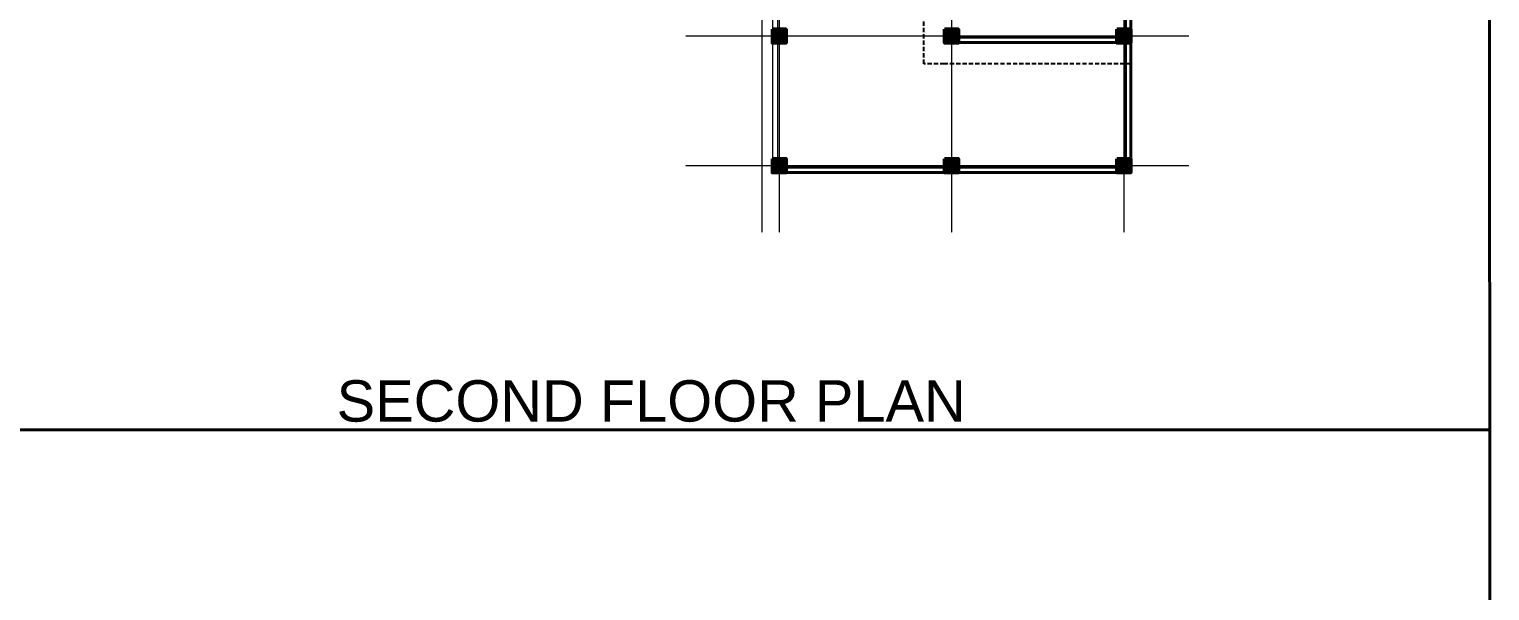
# Model space of a CAD drawing. Header units: millimetres. Extents: x 2390631 to 3136749, y 3674522 to 3929111.
# Drawn here: x 2554203 to 2617776, y 3857803 to 3882247 of the extents above; entities that cross this region are included whole.
import ezdxf

# ---------------------------------------------------------------- set-up
doc = ezdxf.new("R2010")
doc.units = ezdxf.units.MM
doc.header["$MEASUREMENT"] = 0
doc.linetypes.add('CENTER', pattern=[2, 1.25, -0.25, 0.25, -0.25])
doc.linetypes.add('DASHED', pattern=[0.75, 0.5, -0.25])
for name, color, linetype, lineweight in [('centreline', 52, 'CENTER', 5), ('Column-0.5', 14, 'Continuous', 50), ('Hatch', 9, 'Continuous', 9), ('stairs', 6, 'Continuous', 25), ('TXT', 7, 'Continuous', 25), ('WALL 0.2', 7, 'Continuous', 20), ('wall 0.4', 7, 'Continuous', 40)]:
    doc.layers.add(name, color=color, linetype=linetype, lineweight=lineweight)
doc.styles.add('ARIAL', font='arial.ttf')

# ---------------------------------------------------------------- blocks, each defined once
blk = doc.blocks.new('2ft column')
at = {"layer": 'Hatch', "ltscale": 5}
h = blk.add_hatch(color=256, dxfattribs=at)
h.dxf.hatch_style = 1
h.paths.add_polyline_path([(2207385, 4176559), (2207985, 4176559), (2207985, 4175959), (2207385, 4175959)])
at = {"layer": 'Column-0.5', "ltscale": 5}
blk.add_lwpolyline([(2207385, 4176559), (2207985, 4176559), (2207985, 4175959), (2207385, 4175959)], close=True, dxfattribs=at)
at = {"layer": 'Defpoints', "ltscale": 5}
for points in [[(2207985, 4176559), (2207385, 4175959)], [(2207985, 4175959), (2207385, 4176559)]]:
    blk.add_lwpolyline(points, dxfattribs=at)

msp = doc.modelspace()

# ---------------------------------------------------------------- linework, layer by layer
at = {"layer": 'centreline', "ltscale": 5}
for p, q in [((2586098, 3915705), (2586098, 3873399)), ((2586098, 3915705), (2586098, 3873399)), ((2586848, 3915705), (2586848, 3873399)), ((2586848, 3915705), (2586848, 3873399)), ((2594348, 3915705), (2594348, 3873399)), ((2594348, 3915705), (2594348, 3873399)), ((2601848, 3915705), (2601848, 3873399)), ((2601848, 3915705), (2601848, 3873399)), ((2604675, 3881947), (2582762, 3881947)), ((2604675, 3881947), (2582762, 3881947)), ((2604675, 3876306), (2582762, 3876306)), ((2604675, 3876306), (2582762, 3876306))]:
    msp.add_line(p, q, dxfattribs=at)
at = {"layer": 'stairs', "linetype": 'DASHED', "ltscale": 366}
msp.add_lwpolyline([(2602148, 3881647), (2602148, 3880747), (2594037, 3880747), (2593137, 3880747), (2593137, 3889388), (2557987, 3889388), (2557987, 3892719)], dxfattribs=at)
at = {"layer": 'WALL 0.2', "ltscale": 5}
for p, q in [((2586548, 3889547), (2586548, 3876606)), ((2586778, 3889777), (2586778, 3876606))]:
    msp.add_line(p, q, dxfattribs=at)
at = {"layer": 'wall 0.4', "ltscale": 5}
for p, q in [((2602148, 3882695), (2602148, 3876606)), ((2600118, 3881899), (2594648, 3881899)), ((2601548, 3881899), (2600118, 3881899)), ((2600348, 3881669), (2594648, 3881669)), ((2601548, 3881669), (2600348, 3881669)), ((2601918, 3881647), (2601918, 3876606)), ((2594048, 3876236), (2587148, 3876236)), ((2601548, 3876236), (2594648, 3876236)), ((2594048, 3876006), (2587148, 3876006)), ((2601548, 3876006), (2594648, 3876006))]:
    msp.add_line(p, q, dxfattribs=at)
for points in [[(2419644, 3929111), (2617705, 3929111), (2617776, 3864810), (2419715, 3864810)], [(2419715, 3864810), (2617776, 3864810), (2617776, 3786495), (2419715, 3786495)]]:
    msp.add_lwpolyline(points, close=True, dxfattribs=at)
msp.add_lwpolyline([(2601918, 3882695), (2601918, 3882247)], dxfattribs=at)

# ---------------------------------------------------------------- block references
at = {"layer": 'Hatch'}
for p in [(379163, -294311), (379163, -294311), (386663, -294311), (386663, -294311), (394163, -294311), (394163, -294311), (379163, -299952), (379163, -299952), (386663, -299952), (386663, -299952), (394163, -299952), (394163, -299952)]:
    msp.add_blockref('2ft column', p, dxfattribs=at)

# ---------------------------------------------------------------- texts
at = {"layer": 'TXT', "color": 244, "ltscale": 20, "true_color": 0x991b1e, "insert": (2567584, 3866054), "char_height": 2100, "width": 102139.87, "attachment_point": 4, "rotation": 0.0002, "style": 'ARIAL'}
msp.add_mtext('{\\H0.85714x;SECOND FLOOR PLAN}', dxfattribs=at)

doc.saveas('drawing.dxf')
